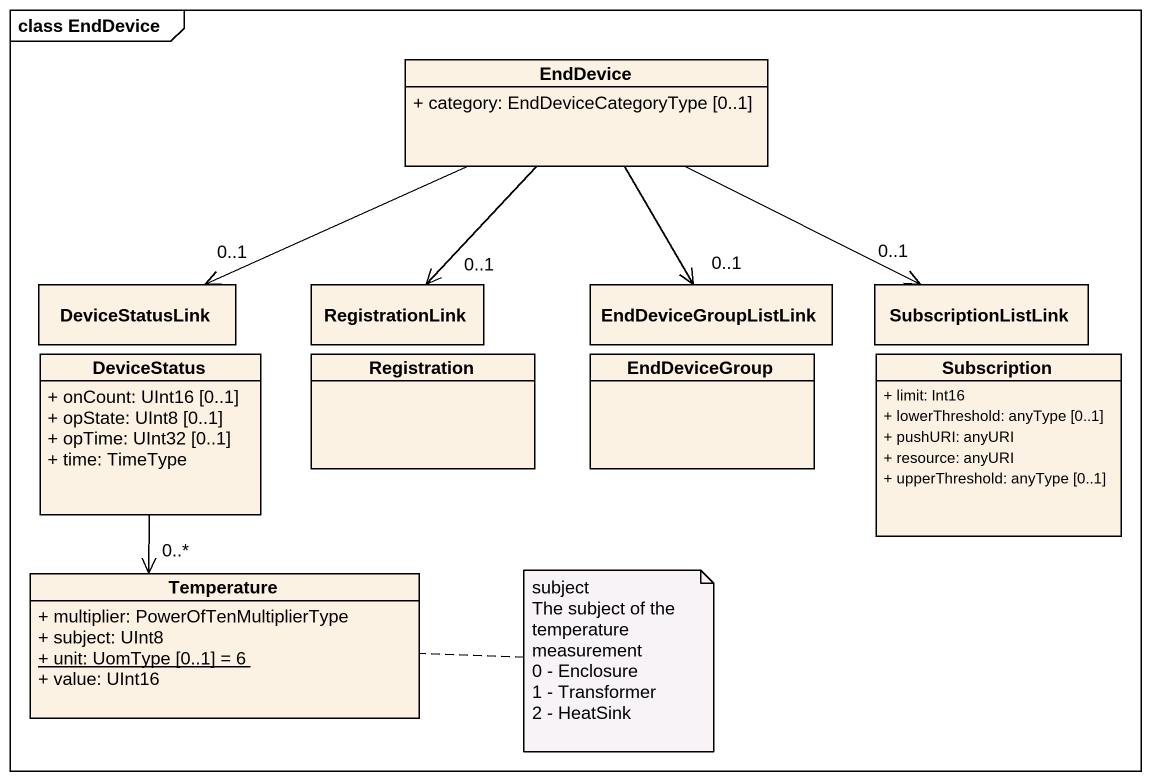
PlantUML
@startuml
mainframe class EndDevice
hide circle
hide empty members
skinparam classAttributeIconSize 0
class EndDevice {
  + category: EndDeviceCategoryType [0..1]
}
class DeviceStatusLink
class DeviceStatus {
  + onCount: UInt16 [0..1]
  + opState: UInt8 [0..1]
  + opTime: UInt32 [0..1]
  + time: TimeType
}
class RegistrationLink
class Registration
class EndDeviceGroupListLink
class EndDeviceGroup
class SubscriptionListLink
class Subscription {
  + limit: Int16
  + lowerThreshold: anyType [0..1]
  + pushURI: anyURI
  + resource: anyURI
  + upperThreshold: anyType [0..1]
}
class Temperature {
  + multiplier: PowerOfTenMultiplierType
  + subject: UInt8
  {static} + unit: UomType [0..1] = 6
  + value: UInt16
}
EndDevice -left-> "0..1" DeviceStatusLink
EndDevice --> "0..1" RegistrationLink
EndDevice --> "0..1" EndDeviceGroupListLink
EndDevice -right-> "0..1" SubscriptionListLink
DeviceStatus --> "0..*" Temperature
note right of Temperature
  subject
  The subject of the temperature measurement
  0 - Enclosure
  1 - Transformer
  2 - HeatSink
end note
@enduml
